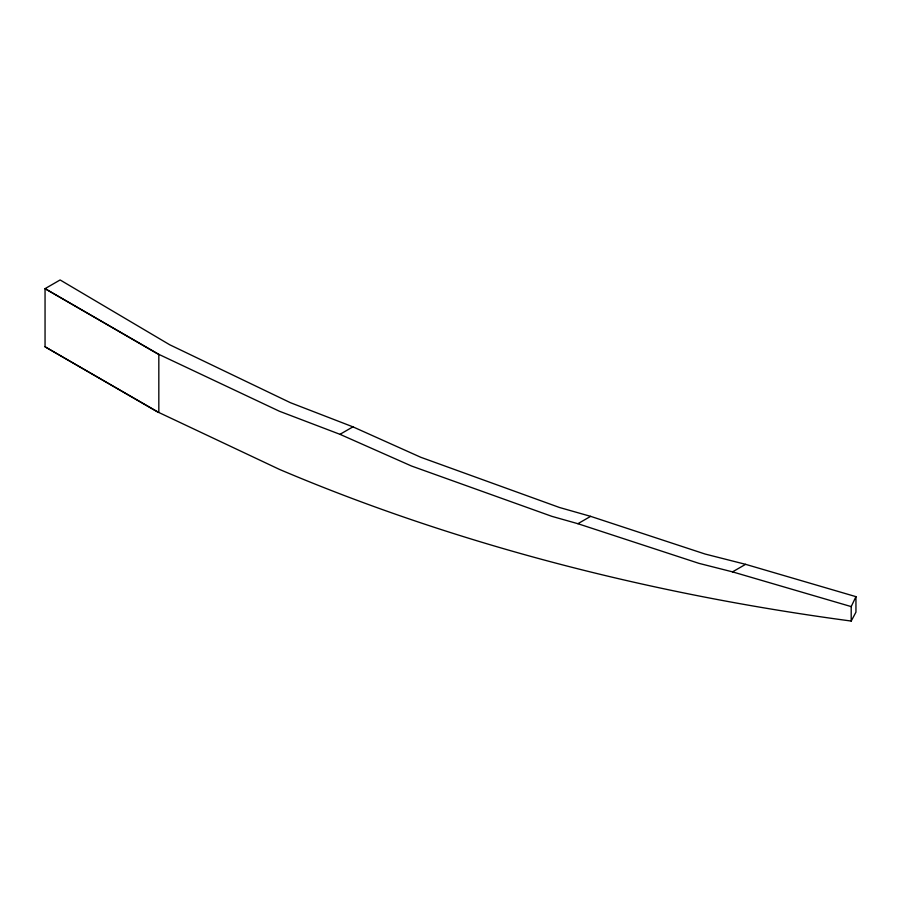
<?xml version="1.0" encoding="UTF-8"?>
<svg xmlns="http://www.w3.org/2000/svg" width="901" height="901" viewBox="0 0 901 901"><rect width="100%" height="100%" fill="white"/><g stroke="black" fill="none" stroke-linecap="round" stroke-linejoin="round"><path stroke-width="1.35" d="M851.197 621.048L851.197 606.598L855.95 596.653L745.6 564.33L705.089 554.036L590.639 516.352L559.51 507.5L420.778 457.28L352.944 426.849L290.381 402.679L169.726 344.768L60.119 279.952L45.05 288.658L45.05 346.795L156.83 411.543L279.423 469.387A1555.667 898.151 0 0 0 851.197 621.048L855.95 612.162L855.95 596.653M45.05 346.795L158.824 412.478L158.824 354.341L45.05 288.658L156.83 353.406L279.423 411.25L339.981 434.327L352.944 426.849M339.981 434.327L411.566 466.042L551.885 516.352L577.901 523.706L590.639 516.352M577.901 523.706L698.939 563.35L732.524 571.876L745.6 564.33M732.524 571.876L851.197 606.598"/></g></svg>
